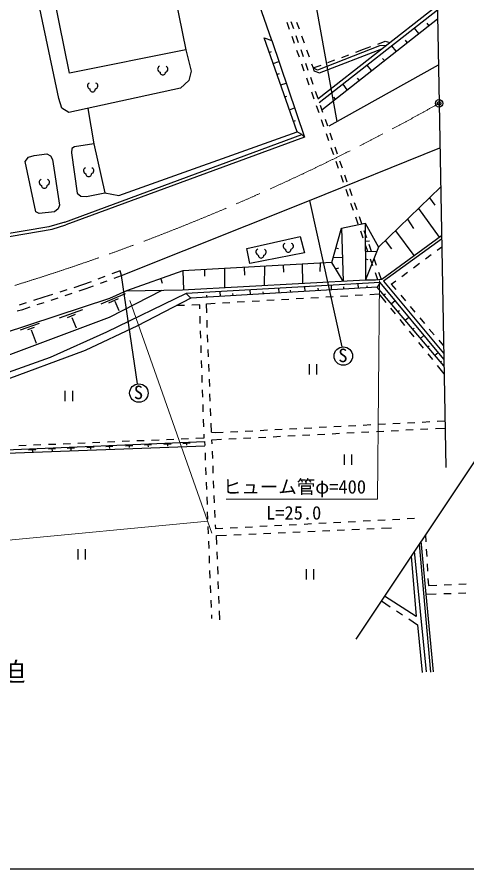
# Model space of a CAD drawing. Units: millimetres, scale not verified. Extents: x 40000 to 680000, y 20000 to 380000.
# Drawn here: x 298405 to 359323, y 205000 to 320522 of the extents above; entities that cross this region are included whole.
import ezdxf
from ezdxf.enums import TextEntityAlignment as Align

# ---------------------------------------------------------------- set-up
doc = ezdxf.new("R2010")
doc.units = ezdxf.units.MM
doc.header["$LTSCALE"] = 1000
doc.header["$PDMODE"] = 32
doc.header["$PDSIZE"] = 500
doc.linetypes.add('CHAIN', pattern=[18.5, 12, -1.5, 3.5, -1.5])
for name, color, linetype, lineweight in [('M-BGD', 7, 'Continuous', 25), ('M-BMK', 2, 'CHAIN', 13), ('M-BMK-SRVR', 3, 'Continuous', 25), ('M-STR-HTXT', 7, 'Continuous', 13), ('M-STR-STRC', 7, 'Continuous', 25), ('M-TTL-BAND', 7, 'Continuous', 25)]:
    doc.layers.add(name, color=color, linetype=linetype, lineweight=lineweight)
doc.layers.add('M-BMK-HTXT', color=7, linetype='Continuous')
doc.layers.add('M-OTRS', color=6, linetype='Continuous')
doc.styles.add('ＭＳ ゴシック', font='')
doc.styles.get('ＭＳ ゴシック').set_extended_font_data('MS Gothic')

msp = doc.modelspace()

# ---------------------------------------------------------------- linework, layer by layer
at = {"layer": 'M-BGD'}
for p, q in [((332893, 317340), (327502, 333029)), ((318168, 331457), (321248, 316054)), ((304069, 309492), (300498, 326371)), ((305492, 312903), (302710, 326814)), ((338938, 321636), (341705, 306368)), ((339112, 309431), (355313, 322100)), ((355324, 321469), (339324, 308885)), ((339667, 307953), (355345, 320277)), ((334935, 319824), (335267, 318881)), ((335490, 319912), (335820, 318968)), ((336264, 319843), (336601, 318902)), ((352790, 318268), (352203, 319014)), ((354179, 319360), (353935, 319669)), ((336338, 304951), (331857, 317708)), ((331857, 317708), (332893, 317340)), ((335599, 317937), (335931, 316994)), ((336150, 318024), (336479, 317080)), ((336939, 317961), (337277, 317020)), ((332893, 317340), (337339, 304244)), ((347469, 316599), (339079, 313334)), ((347253, 316862), (348241, 317231)), ((348374, 316674), (347469, 316599)), ((348241, 317231), (348892, 317079)), ((349760, 315887), (349174, 316632)), ((351247, 317055), (351002, 317367)), ((321248, 316054), (305492, 312903)), ((321248, 316054), (321960, 313187)), ((336263, 316051), (336595, 315107)), ((336809, 316136), (337139, 315192)), ((337615, 316078), (337953, 315137)), ((339377, 312966), (347798, 316223)), ((342382, 315053), (343320, 315400)), ((344258, 315747), (345328, 316143)), ((345328, 316143), (346316, 316512)), ((337468, 314248), (337798, 313304)), ((340507, 314358), (341445, 314706)), ((348138, 314611), (347900, 314913)), ((321960, 313187), (321662, 311906)), ((336927, 314164), (337259, 313221)), ((338291, 314196), (338499, 313615)), ((338499, 313615), (339569, 314011)), ((339079, 313334), (338499, 313615)), ((338499, 313615), (338587, 313229)), ((338587, 313229), (339377, 312966)), ((340669, 305790), (355458, 314040)), ((346415, 313257), (345830, 314002)), ((337591, 312278), (337923, 311334)), ((338128, 312360), (338457, 311416)), ((344752, 311950), (344525, 312238)), ((320521, 310870), (305403, 307579)), ((321662, 311906), (320521, 310870)), ((343127, 310672), (342542, 311416)), ((338255, 310391), (338586, 309448)), ((338787, 310472), (339117, 309527)), ((341514, 309405), (341315, 309658)), ((304473, 308176), (304069, 309492)), ((338918, 308504), (339250, 307561)), ((339447, 308583), (339776, 307639)), ((305403, 307579), (304473, 308176)), ((307977, 308140), (308790, 303328)), ((339582, 306618), (339914, 305674)), ((340106, 306695), (340436, 305751)), ((304852, 292692), (336987, 304612)), ((337339, 304244), (305027, 292358)), ((312178, 296342), (336338, 304951)), ((336987, 304612), (336338, 304951)), ((337339, 304244), (336987, 304612)), ((340246, 304731), (340578, 303788)), ((340765, 304807), (341095, 303863)), ((305824, 302678), (305771, 302099)), ((306175, 302942), (305824, 302678)), ((308790, 303328), (306175, 302942)), ((308790, 303328), (310282, 296675)), ((337996, 295662), (355661, 302772)), ((340910, 302845), (341242, 301901)), ((341425, 302919), (341755, 301975)), ((299522, 300923), (299961, 301520)), ((299961, 301520), (300716, 301765)), ((300716, 301765), (302418, 301959)), ((302418, 301959), (302927, 301713)), ((302927, 301713), (303191, 301221)), ((305771, 302099), (306543, 296657)), ((300962, 294130), (299522, 300923)), ((303191, 301221), (304174, 294990)), ((341574, 300958), (341906, 300015)), ((342084, 301031), (342414, 300087)), ((342238, 299071), (342570, 298128)), ((342744, 299143), (343073, 298198)), ((342902, 297185), (343234, 296241)), ((343403, 297254), (343733, 296310)), ((347336, 289298), (355757, 297470)), ((306543, 296657), (307035, 296254)), ((307035, 296254), (307825, 296166)), ((307825, 296166), (310282, 296675)), ((310282, 296675), (312178, 296342)), ((354268, 296025), (354986, 295005)), ((304174, 294990), (303981, 294498)), ((312539, 285466), (337996, 295662)), ((337996, 295662), (342382, 275782)), ((343565, 295298), (343897, 294355)), ((344062, 295366), (344392, 294422)), ((301383, 293866), (300962, 294130)), ((303489, 294095), (301383, 293866)), ((303981, 294498), (303489, 294095)), ((344722, 293478), (345052, 292534)), ((352755, 294556), (355569, 290672)), ((304852, 292692), (302697, 292076)), ((303177, 291760), (305027, 292358)), ((342346, 291875), (345552, 292565)), ((344229, 293411), (344561, 292468)), ((345552, 292565), (345604, 284886)), ((345552, 292565), (347336, 289298)), ((351271, 293116), (352091, 291867)), ((302697, 292076), (285299, 289124)), ((285469, 288689), (303177, 291760)), ((341012, 287256), (342346, 291875)), ((342346, 291875), (342581, 284719)), ((344893, 291525), (345225, 290582)), ((345381, 291590), (345711, 290646)), ((349643, 291536), (352141, 288170)), ((329497, 289115), (336718, 290742)), ((336718, 290742), (337338, 288542)), ((345569, 290137), (346145, 290169)), ((347789, 284994), (355876, 290896)), ((355885, 290381), (348022, 284721)), ((348266, 290200), (349110, 289072)), ((329930, 287114), (329497, 289115)), ((341578, 289215), (341949, 289117)), ((345557, 289638), (345889, 288695)), ((347336, 289298), (345604, 284886)), ((346041, 289702), (346370, 288758)), ((355301, 288916), (355903, 289364)), ((337338, 288542), (329930, 287114)), ((341222, 287982), (342475, 287936)), ((345578, 288774), (347110, 288721)), ((345585, 287716), (345903, 287653)), ((346221, 287752), (346553, 286808)), ((346700, 287814), (347030, 286869)), ((353696, 287723), (354498, 288319)), ((341012, 287256), (320866, 286103)), ((329139, 286576), (329182, 285510)), ((331915, 286735), (331866, 284130)), ((334457, 286881), (334470, 285940)), ((337022, 287028), (337051, 284415)), ((339446, 287167), (339400, 285997)), ((342581, 284719), (341012, 287256)), ((341543, 286397), (341960, 286507)), ((352091, 286529), (352894, 287126)), ((312381, 286124), (311231, 285691)), ((311565, 285111), (312539, 285466)), ((312539, 285466), (312381, 286124)), ((314704, 270768), (312539, 285466)), ((320866, 286103), (313204, 283391)), ((320866, 286103), (320935, 283529)), ((323783, 286270), (323791, 285400)), ((326478, 286424), (326492, 283835)), ((346885, 285865), (347213, 284932)), ((347360, 285925), (347689, 284983)), ((350486, 285336), (351289, 285932)), ((307273, 284202), (306081, 283819)), ((308423, 284635), (307273, 284202)), ((310295, 285339), (309359, 284987)), ((309686, 284426), (310626, 284768)), ((317872, 285043), (318045, 284440)), ((320813, 283523), (345604, 284886)), ((347575, 284523), (321309, 283049)), ((344636, 283744), (344600, 284356)), ((345604, 284886), (346923, 284900)), ((346923, 284900), (347789, 284994)), ((347575, 284523), (347166, 283893)), ((356179, 274123), (347575, 284523)), ((348022, 284721), (356164, 274935)), ((349081, 284291), (349684, 284739)), ((349081, 284291), (349705, 283555)), ((305129, 283512), (304177, 283206)), ((304905, 282778), (305854, 283092)), ((306804, 283407), (307773, 283728)), ((307773, 283728), (308747, 284083)), ((321309, 283049), (310519, 277794)), ((310914, 279835), (318069, 283475)), ((313204, 283391), (310933, 282340)), ((313204, 283391), (320813, 283523)), ((321937, 282406), (321309, 283049)), ((347166, 283893), (321937, 282406)), ((325961, 282643), (325922, 283308)), ((327646, 282743), (327629, 283029)), ((330015, 282882), (329977, 283536)), ((331758, 282985), (331741, 283264)), ((333888, 283111), (333850, 283753)), ((335456, 283203), (335440, 283474)), ((337409, 283318), (337372, 283951)), ((339204, 283424), (339186, 283746)), ((341005, 283530), (340968, 284152)), ((342668, 283628), (342649, 283942)), ((345847, 283815), (345832, 284067)), ((356195, 273213), (347166, 283893)), ((310933, 282340), (296379, 277542)), ((302033, 282517), (300611, 282064)), ((303225, 282900), (302033, 282517)), ((303007, 282149), (303956, 282463)), ((309800, 281621), (313106, 283016)), ((310822, 281764), (312122, 282347)), ((311635, 281974), (312170, 280732)), ((321937, 282406), (314708, 278660)), ((324103, 282534), (324087, 282795)), ((328223, 281889), (329221, 281946)), ((330220, 282002), (331218, 282058)), ((332217, 282114), (333215, 282170)), ((334213, 282226), (335212, 282282)), ((336210, 282338), (337209, 282394)), ((338207, 282450), (339206, 282506)), ((340204, 282563), (341202, 282619)), ((342201, 282675), (343199, 282731)), ((344198, 282787), (345196, 282843)), ((346195, 282899), (347382, 282966)), ((347382, 282966), (348322, 281813)), ((348064, 282831), (348273, 283007)), ((349061, 281652), (349584, 282094)), ((350351, 282792), (350997, 282029)), ((298417, 280661), (299189, 280884)), ((299658, 281761), (298705, 281457)), ((299189, 280884), (300159, 281205)), ((301108, 281520), (302057, 281834)), ((304158, 279755), (307311, 280854)), ((321058, 281424), (319985, 281395)), ((323132, 281482), (322058, 281452)), ((323150, 280964), (323132, 281482)), ((324040, 281654), (325228, 281721)), ((324089, 280428), (324040, 281654)), ((326226, 281777), (327224, 281833)), ((348954, 281038), (349586, 280263)), ((349976, 280570), (350169, 280733)), ((351644, 281266), (352290, 280503)), ((288688, 271451), (310914, 279835)), ((305218, 279784), (306336, 280214)), ((305830, 279793), (306394, 278360)), ((323217, 278965), (323183, 279964)), ((350954, 279413), (351454, 279835)), ((352937, 279740), (353583, 278977)), ((298887, 278120), (301454, 278999)), ((299861, 278151), (300753, 278489)), ((314708, 278660), (307614, 275306)), ((324168, 278430), (324129, 279429)), ((350218, 279488), (350850, 278713)), ((300307, 278126), (300976, 276291)), ((310519, 277794), (302908, 274375)), ((323285, 276966), (323251, 277966)), ((324248, 276431), (324208, 277431)), ((351482, 277938), (352114, 277163)), ((352002, 278173), (352197, 278338)), ((353034, 276952), (353508, 277352)), ((354229, 278214), (354876, 277451)), ((352746, 276388), (353378, 275613)), ((355522, 276688), (356146, 275952)), ((307614, 275306), (295876, 270985)), ((323353, 274967), (323319, 275967)), ((324327, 274433), (324288, 275432)), ((354020, 275786), (354213, 275949)), ((354967, 274666), (355416, 275045)), ((302908, 274375), (296588, 272086)), ((323421, 272968), (323387, 273968)), ((354010, 274838), (354642, 274063)), ((355753, 273736), (355885, 273847)), ((324407, 272435), (324367, 273434)), ((337954, 273445), (337954, 272045)), ((339004, 272045), (339004, 273445)), ((355274, 273289), (356215, 272136)), ((323489, 270970), (323455, 271969)), ((324486, 270436), (324446, 271435)), ((304896, 269851), (304896, 268451)), ((305946, 268451), (305946, 269851)), ((323557, 268971), (323523, 269970)), ((324566, 268438), (324526, 269437)), ((323625, 266972), (323591, 267971)), ((324645, 266439), (324605, 267439)), ((323693, 264973), (323659, 265972)), ((355278, 265711), (356330, 265765)), ((324734, 264214), (324685, 265440)), ((333307, 264580), (334306, 264631)), ((335305, 264682), (336304, 264734)), ((337302, 264785), (338301, 264837)), ((339300, 264888), (340298, 264939)), ((341297, 264991), (342296, 265042)), ((343294, 265094), (344293, 265145)), ((345292, 265196), (346290, 265248)), ((347289, 265299), (348288, 265351)), ((349286, 265402), (350285, 265453)), ((351051, 264526), (352050, 264577)), ((351284, 265505), (352282, 265556)), ((353049, 264627), (354047, 264678)), ((353281, 265608), (354280, 265659)), ((355046, 264728), (356347, 264794)), ((322623, 263409), (323745, 263456)), ((323745, 263456), (323727, 263974)), ((324734, 264214), (325266, 264166)), ((325266, 264166), (326317, 264220)), ((327315, 264271), (328314, 264323)), ((329079, 263415), (330078, 263466)), ((329313, 264374), (330311, 264425)), ((331077, 263516), (332075, 263567)), ((331310, 264477), (332309, 264528)), ((333074, 263617), (334073, 263668)), ((335071, 263718), (336070, 263769)), ((337069, 263819), (338068, 263870)), ((339066, 263920), (340065, 263971)), ((341064, 264021), (342063, 264072)), ((343061, 264122), (344060, 264173)), ((345059, 264223), (346057, 264274)), ((347056, 264324), (348055, 264375)), ((349054, 264425), (350052, 264476)), ((323819, 262338), (286152, 260919)), ((286312, 261387), (323796, 262946)), ((298643, 262416), (299643, 262458)), ((300642, 262499), (301641, 262540)), ((302640, 262582), (303639, 262623)), ((304638, 262665), (305637, 262706)), ((306637, 262747), (307636, 262789)), ((308635, 262830), (309634, 262871)), ((310407, 262273), (311392, 262328)), ((310633, 262913), (311632, 262954)), ((310895, 262300), (310908, 262018)), ((312631, 262995), (313631, 263037)), ((313078, 262384), (314063, 262439)), ((313566, 262411), (313579, 262129)), ((314630, 263078), (315629, 263120)), ((315642, 262491), (316628, 262546)), ((316130, 262518), (316143, 262236)), ((316628, 263161), (317627, 263202)), ((318293, 262601), (319279, 262656)), ((318626, 263244), (319625, 263285)), ((318781, 262628), (318794, 262346)), ((320625, 263326), (321624, 263368)), ((320858, 262707), (321843, 262763)), ((321346, 262735), (321359, 262453)), ((323796, 262946), (323815, 262438)), ((324782, 263198), (326083, 263264)), ((324806, 262646), (324782, 263198)), ((327082, 263314), (328080, 263365)), ((299972, 261839), (300957, 261894)), ((300460, 261866), (300473, 261584)), ((302643, 261950), (303628, 262005)), ((303130, 261977), (303144, 261695)), ((305207, 262057), (306192, 262112)), ((305695, 262084), (305708, 261802)), ((307843, 262166), (308828, 262221)), ((308330, 262194), (308344, 261911)), ((323855, 261439), (323894, 260440)), ((324894, 260648), (324850, 261647)), ((342702, 261220), (342702, 259820)), ((343752, 259820), (343752, 261220)), ((323933, 259440), (323972, 258441)), ((324982, 258650), (324938, 259649)), ((325070, 256652), (325026, 257651)), ((324011, 257442), (324050, 256443)), ((324089, 255443), (324128, 254444)), ((325158, 254654), (325114, 255653)), ((324167, 253445), (324206, 252446)), ((325246, 252656), (325202, 253655)), ((340259, 251885), (339260, 251833)), ((342256, 251989), (341258, 251937)), ((344254, 252093), (343255, 252041)), ((346251, 252197), (345252, 252145)), ((348248, 252302), (347250, 252250)), ((350246, 252406), (349247, 252354)), ((352208, 252508), (351244, 252458)), ((324245, 251446), (324284, 250447)), ((325314, 251105), (325290, 251657)), ((326278, 251156), (325314, 251105)), ((328275, 251260), (327277, 251208)), ((330273, 251364), (329274, 251312)), ((332270, 251468), (331271, 251416)), ((334267, 251572), (333269, 251520)), ((336265, 251677), (335266, 251624)), ((335763, 250660), (336762, 250704)), ((338262, 251781), (337263, 251729)), ((337761, 250749), (338760, 250793)), ((339759, 250837), (340758, 250881)), ((341757, 250925), (342756, 250969)), ((343755, 251014), (344754, 251058)), ((345753, 251102), (346752, 251146)), ((347751, 251190), (349113, 251250)), ((325411, 250202), (326772, 250263)), ((325459, 248991), (325411, 250202)), ((327771, 250307), (328770, 250351)), ((329769, 250395), (330768, 250439)), ((331767, 250484), (332766, 250528)), ((333765, 250572), (334764, 250616)), ((353694, 250309), (353751, 249368)), ((324323, 249448), (324362, 248449)), ((352854, 249047), (354399, 231687)), ((354782, 231744), (353136, 249471)), ((306627, 248357), (306627, 246957)), ((307677, 246957), (307677, 248357)), ((324401, 247450), (324440, 246450)), ((325538, 246993), (325498, 247992)), ((351757, 247401), (352461, 239253)), ((353858, 231743), (352219, 248095)), ((353811, 248370), (353871, 247372)), ((353931, 246374), (353990, 245375)), ((324479, 245451), (324518, 244452)), ((325617, 244994), (325577, 245993)), ((337542, 245661), (337542, 244261)), ((338592, 244261), (338592, 245661)), ((325696, 242996), (325656, 243995)), ((354050, 244377), (354107, 243436)), ((324557, 243453), (324597, 242453)), ((354107, 243436), (355235, 243485)), ((356234, 243528), (357233, 243572)), ((358232, 243615), (359231, 243659)), ((324636, 241454), (324675, 240455)), ((325775, 240997), (325735, 241997)), ((352461, 239253), (348160, 242001)), ((355177, 242251), (353811, 242197)), ((357175, 242329), (356176, 242290)), ((359174, 242408), (358175, 242369)), ((347733, 241359), (348938, 240563)), ((324714, 239456), (324734, 238948)), ((325862, 238787), (325814, 239998)), ((349773, 240012), (350607, 239461)), ((351442, 238910), (352647, 238114)), ((352647, 238114), (353242, 231657))]:
    msp.add_line(p, q, dxfattribs=at)
for centre in [(342583, 274548), (314897, 269533)]:
    msp.add_circle(centre, 1250, dxfattribs=at)
for centre, radius, start, end in [((317854, 313473), 419, 113.44836, 257.2818), ((318416, 313473), 419, 282.7182, 66.55164), ((318135, 313041), 374, 176.52859, 3.47141), ((308353, 311184), 419, 113.44836, 257.2818), ((308634, 310752), 374, 176.52859, 3.47141), ((308915, 311184), 419, 282.7182, 66.55164), ((307818, 299689), 419, 113.44836, 257.2818), ((308099, 299258), 374, 176.52859, 3.47141), ((308380, 299689), 419, 282.7182, 66.55164), ((301815, 298109), 419, 113.44836, 257.2818), ((302377, 298109), 419, 282.7182, 66.55164), ((302096, 297678), 374, 176.52859, 3.47141), ((331165, 288649), 419, 113.44836, 257.2818), ((331727, 288649), 419, 282.7182, 66.55164), ((334847, 289444), 419, 113.44836, 257.2818), ((335128, 289013), 374, 176.52859, 3.47141), ((335409, 289444), 419, 282.7182, 66.55164), ((331446, 288217), 374, 176.52859, 3.47141)]:
    msp.add_arc(centre, radius, start, end, dxfattribs=at)
at = {"layer": 'M-BMK'}
msp.add_arc((212590, 562331), 291043, 279.79853, 299.42002, dxfattribs=at)
at = {"layer": 'M-BMK-SRVR'}
for p, q in [((354836, 348484), (355552, 308820)), ((355552, 308820), (356444, 259442)), ((371598, 277187), (344259, 236145))]:
    msp.add_line(p, q, dxfattribs=at)
msp.add_circle((355552, 308820), 500, dxfattribs=at)
msp.add_point((355552, 308820), dxfattribs=at)
at = {"layer": 'M-OTRS'}
msp.add_point((355552, 308820), dxfattribs=at)
at = {"layer": 'M-STR-HTXT'}
for p, q in [((347233, 255140), (347468, 284786)), ((324792, 250516), (313673, 282071)), ((326702, 255140), (347233, 255140)), ((153767, 235850), (324218, 252146))]:
    msp.add_line(p, q, dxfattribs=at)
at = {"layer": 'M-STR-STRC'}
for p, q in [((332556, 315720), (332878, 315833)), ((333082, 314223), (333858, 314496)), ((333598, 312752), (333938, 312871)), ((334104, 311312), (334850, 311574)), ((334670, 309701), (334944, 309797)), ((335282, 307958), (335993, 308207)), ((335829, 306399), (336125, 306503))]:
    msp.add_line(p, q, dxfattribs=at)
at = {"layer": 'M-TTL-BAND'}
msp.add_line((40000, 205000), (579000, 205000), dxfattribs=at)

# ---------------------------------------------------------------- texts
at = {"layer": 'M-BGD', "style": 'ＭＳ ゴシック'}
for p in [(341904, 273175), (314218, 268159)]:
    msp.add_text('S', height=1833, dxfattribs=at).set_placement(p, align=Align.BOTTOM_LEFT)
at = {"layer": 'M-BMK-HTXT', "insert": (290554, 230187), "char_height": 2566, "attachment_point": 7, "style": 'ＭＳ ゴシック'}
msp.add_mtext('\\T1.57;大迫', dxfattribs=at)
at = {"layer": 'M-STR-HTXT', "style": 'ＭＳ ゴシック'}
for s, p in [('ヒューム管φ=400', (326278, 255354)), ('L=25.0', (332120, 251823))]:
    msp.add_text(s, height=1833, dxfattribs=at).set_placement(p, align=Align.BOTTOM_LEFT)

doc.saveas('drawing.dxf')
